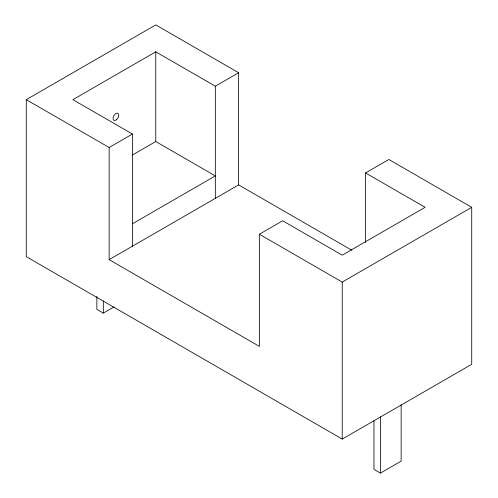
<?xml version="1.0" encoding="UTF-8"?>
<svg xmlns="http://www.w3.org/2000/svg" width="498" height="498" viewBox="0 0 498 498"><rect width="100%" height="100%" fill="white"/><g stroke="black" fill="none" stroke-linecap="round" stroke-linejoin="round"><path stroke-width="0.75" d="M26.276 99.662L155.768 24.9L238.642 72.745L238.642 184.889L109.149 259.651L109.149 147.508L26.276 99.662L26.276 256.663L342.232 439.08L471.724 364.318L471.724 207.317L388.851 159.472L365.544 172.931L365.544 242.532M238.642 72.745L215.329 86.204L155.768 51.817L72.889 99.662L132.456 134.049L132.456 246.199M109.149 147.508L132.456 134.049M132.182 155.146L155.768 141.532L215.329 175.919L132.456 223.77M96.849 296.266L96.849 309.37L103.323 313.111L114.017 306.936M109.149 259.651L259.358 346.378L259.358 234.234L282.671 220.776L342.232 255.169L425.111 207.317L365.544 172.931M259.358 234.234L342.232 282.08L471.724 207.317M373.961 420.804L373.961 469.365L380.435 473.1L401.151 461.136L401.151 404.874M238.642 184.889L351.806 250.226M380.435 416.832L380.435 473.1M342.232 282.08L342.232 439.08M215.329 86.204L215.329 198.347M155.768 51.817L155.768 141.532M103.323 300.78L103.323 313.111M116.638 119.595A4.028 2.328 -60 0 0 117.914 113.351A4.028 2.328 -60 0 0 113.146 117.578A4.028 2.328 -60 0 0 116.638 119.595"/></g></svg>
